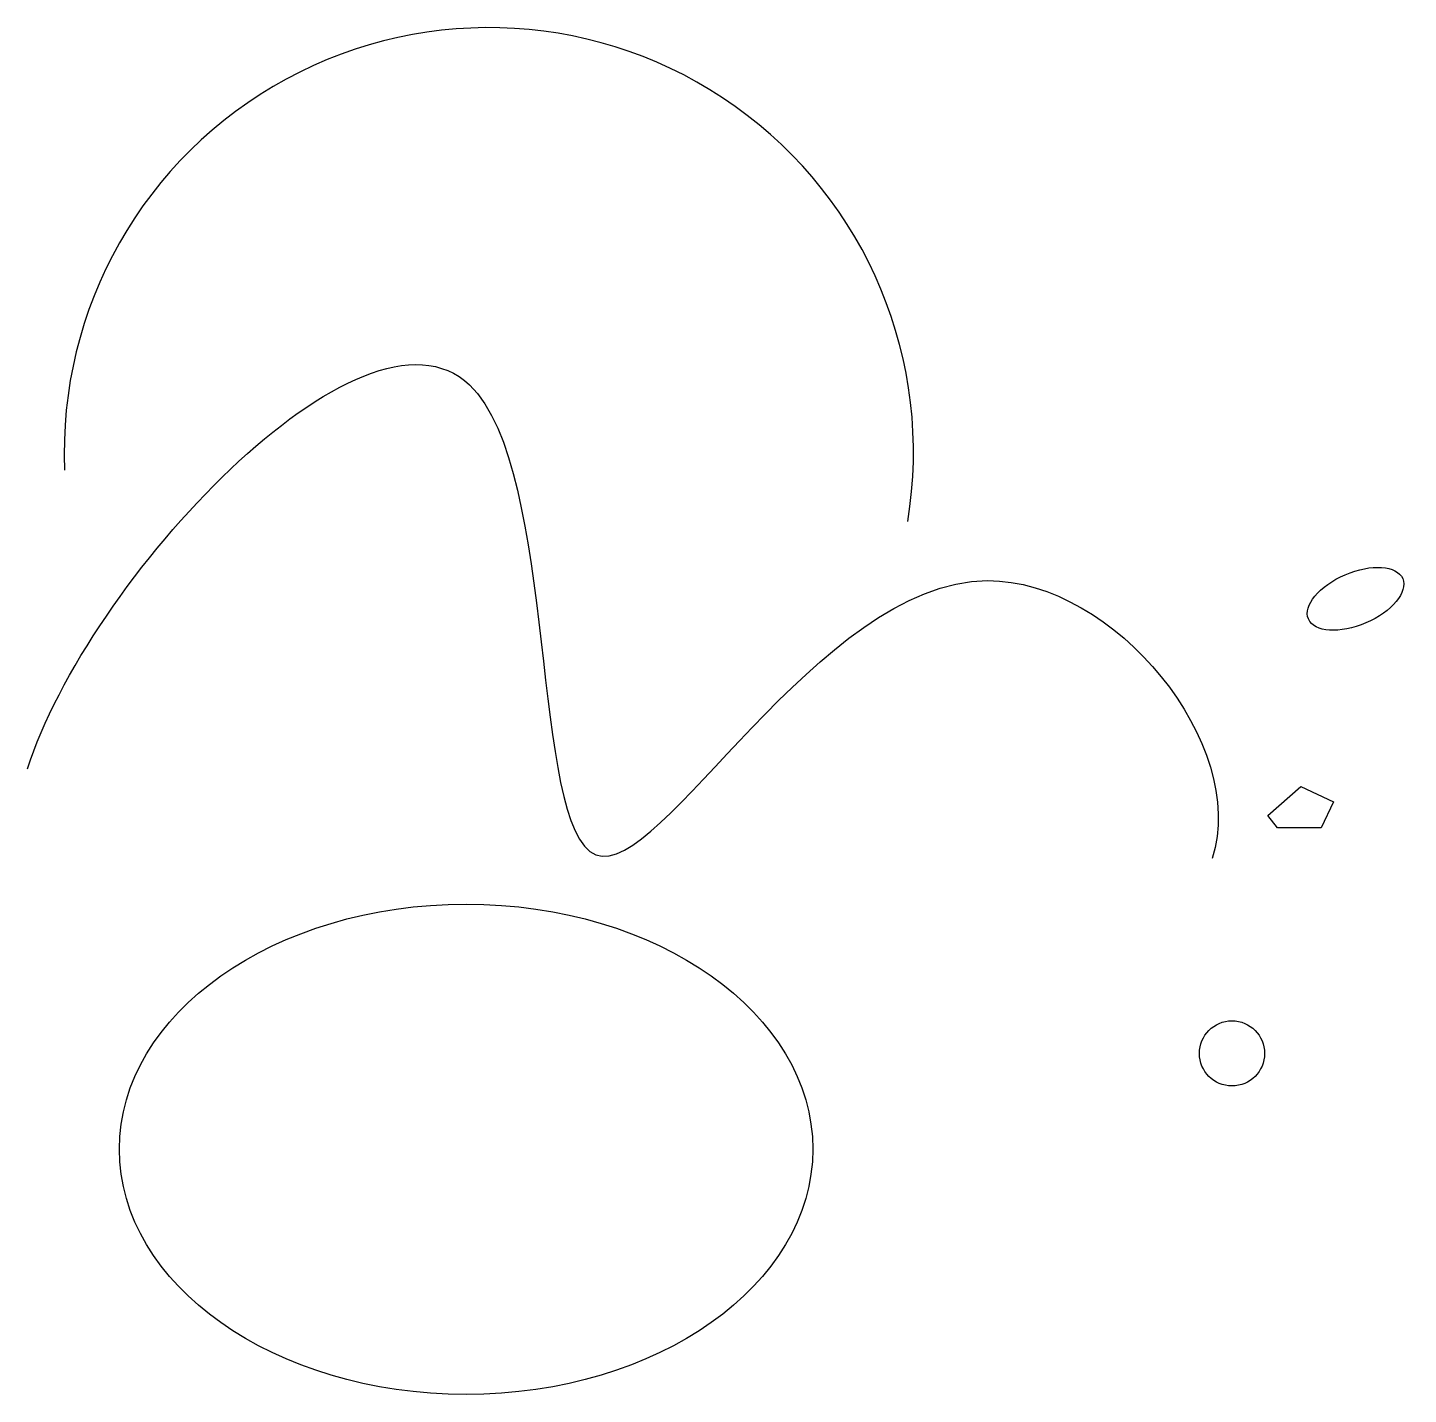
# Model space of a CAD drawing. Header units: millimetres. Extents: x -166 to 470, y -81 to 548.
import ezdxf

# ---------------------------------------------------------------- set-up
doc = ezdxf.new("R2010")
doc.units = ezdxf.units.MM

msp = doc.modelspace()

# ---------------------------------------------------------------- linework, layer by layer
at = {"color": 6}
msp.add_lwpolyline([(404.94, 185.53), (420.11, 198.92), (435.16, 191.94), (429.44, 179.94), (409.37, 179.94)], close=True, dxfattribs=at)
at = {"color": 3, "extrusion": (0, -0.707107, 0.707107)}
msp.add_circle((35.82, 45.13), 159.63, dxfattribs=at)
at = {"color": 6}
msp.add_circle((388.45, 76.04), 15, dxfattribs=at)
at = {"color": 4}
msp.add_arc((46.31, 352.85), 195.48, 350.59743, 182.44649, dxfattribs=at)
at = {"color": 6}
msp.add_ellipse((445.34, 285.34), major_axis=(-21.69, -9.29), ratio=0.512293, dxfattribs=at)
at = {"color": 1, "start_tangent": (0.300071, 0.953917), "end_tangent": (-0.308956, -0.951076)}
msp.add_spline([(-166.04, 207.1), (37.44, 383.8), (95.56, 167.49), (275.87, 293.72), (379.28, 165.85)], degree=3, dxfattribs=at)

doc.saveas('drawing.dxf')
